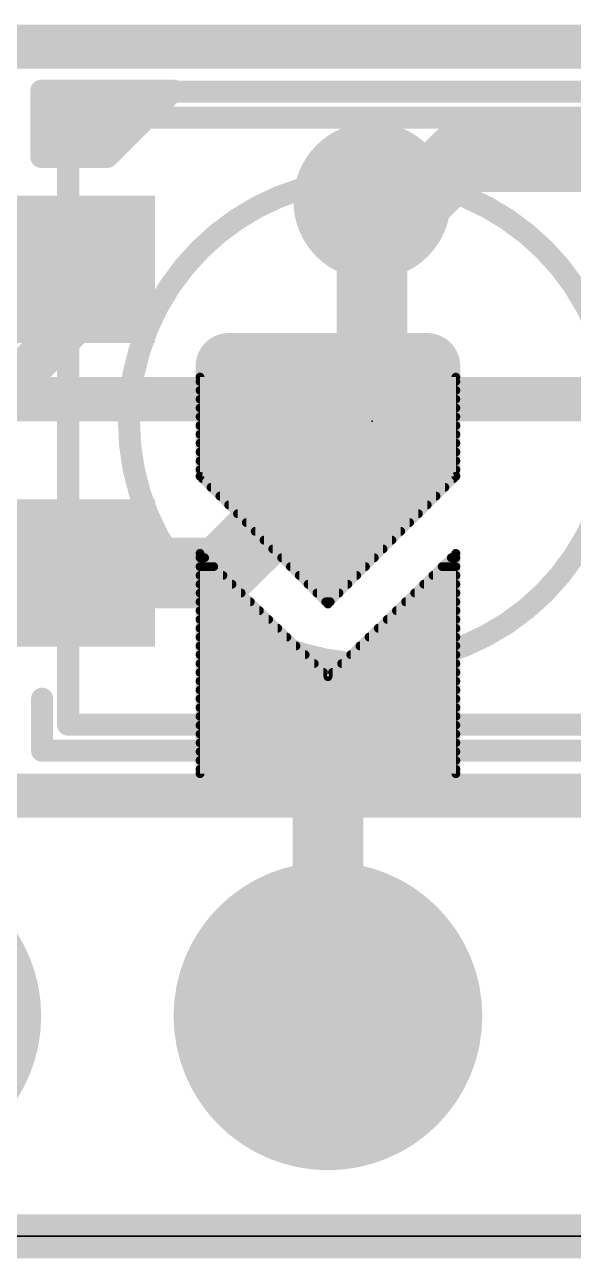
# Model space of a CAD drawing. Extents: x -9.8 to 63.1, y -5.4 to 29.5.
# Drawn here: x 35.08 to 38.24, y -0.13 to 6.98 of the extents above; entities that cross this region are included whole.
import ezdxf

# ---------------------------------------------------------------- set-up
doc = ezdxf.new("R2010")
doc.units = 0
for name, color, linetype in [('1', 12, 'CONTINUOUS'), ('16', 132, 'CONTINUOUS'), ('17', 110, 'CONTINUOUS'), ('18', 110, 'CONTINUOUS'), ('20', 4, 'CONTINUOUS'), ('21', 40, 'CONTINUOUS'), ('23', 53, 'CONTINUOUS'), ('47', 253, 'CONTINUOUS'), ('51', 253, 'CONTINUOUS')]:
    doc.layers.add(name, color=color, linetype=linetype)

# ---------------------------------------------------------------- blocks, each defined once
blk = doc.blocks.new('RECT')
blk.add_solid([(-0.5, -0.5), (0.5, -0.5), (-0.5, 0.5), (0.5, 0.5)])
blk = doc.blocks.new('ROUNDP')
at = {"const_width": 0.5}
blk.add_lwpolyline([(0, -0.25, 1), (0, 0.25, 1), (0, -0.25)], format="xyb", dxfattribs=at)
blk = doc.blocks.new('RECT121920X243840R50')
at = {"const_width": 0.1905}
blk.add_lwpolyline([(0.2858, -0.5715), (0.2858, 0.5715, 0.4142), (0.1905, 0.6668), (-0.1905, 0.6668, 0.4142), (-0.2858, 0.5715), (-0.2858, -0.5715, 0.4142), (-0.1905, -0.6668), (0.1905, -0.6668, 0.4142)], format="xyb", close=True, dxfattribs=at)
blk.add_solid([(-0.2159, -0.5969), (0.2159, -0.5969), (-0.2159, 0.5969), (0.2159, 0.5969)])
blk = doc.blocks.new('ROUNDV')
at = {"const_width": 0.5}
blk.add_lwpolyline([(0, -0.25, 1), (0, 0.25, 1), (0, -0.25)], format="xyb", dxfattribs=at)

msp = doc.modelspace()

# ---------------------------------------------------------------- linework, layer by layer
at = {"layer": '1'}
for points, const_width in [([(7.662, 6.858), (42.249, 6.858)], 0.254), ([(37.084, 4.699), (37.084, 5.969)], 0.4064), ([(35.334, 5.235), (35.334, 5.574)], 0.254), ([(34.008, 3.909), (35.334, 5.235)], 0.254), ([(36.209, 3.824), (37.084, 4.699)], 0.4064), ([(35.334, 3.824), (36.209, 3.824)], 0.4064), ([(7.747, 2.54), (45.339, 2.54)], 0.254), ([(0, 0), (50.8, 0)], 0.254)]:
    msp.add_lwpolyline(points, dxfattribs=dict(at, const_width=const_width))
for points, const_width in [([(37.1856, 5.969, 1), (36.9824, 5.969)], 0.2032), ([(35.3975, 5.574, 1), (35.2705, 5.574)], 0.127), ([(35.3789, 5.1901, 1), (35.2891, 5.2799)], 0.127), ([(35.2705, 5.235, 1), (35.3975, 5.235)], 0.127), ([(37.1558, 4.6272, 1), (37.0122, 4.7708)], 0.2032), ([(36.9824, 4.699, 1), (37.1856, 4.699)], 0.2032), ([(35.334, 3.9256, 1), (35.334, 3.7224)], 0.2032), ([(36.1372, 3.8958, 1), (36.2808, 3.7522)], 0.2032), ([(36.209, 3.7224, 1), (36.209, 3.9256)], 0.2032)]:
    msp.add_lwpolyline(points, format="xyb", dxfattribs=dict(at, const_width=const_width))
at = {"layer": '16'}
for points, const_width in [([(37.592, 6.223), (37.211, 5.842)], 0.4064), ([(40.005, 6.223), (37.592, 6.223)], 0.4064), ([(37.084, 5.969), (37.084, 6.096)], 0.4064), ([(36.0934, 4.953), (36.0934, 4.3815)], 0.0508), ([(37.5666, 4.953), (36.0934, 4.953)], 0.0508), ([(37.5666, 4.3815), (37.5666, 4.953)], 0.0508), ([(36.83, 4.826), (34.29, 4.826)], 0.254), ([(36.0934, 4.9276), (37.5666, 4.9276)], 0.0508), ([(39.37, 4.826), (36.83, 4.826)], 0.254), ([(36.0934, 4.8768), (37.5666, 4.8768)], 0.0508), ([(36.0934, 4.826), (37.5666, 4.826)], 0.0508), ([(36.0934, 4.7752), (37.5666, 4.7752)], 0.0508), ([(36.0934, 4.7244), (37.5666, 4.7244)], 0.0508), ([(36.0934, 4.6736), (37.5666, 4.6736)], 0.0508), ([(36.0934, 4.6228), (37.5666, 4.6228)], 0.0508), ([(36.0934, 4.572), (37.5666, 4.572)], 0.0508), ([(36.0934, 4.5212), (37.5666, 4.5212)], 0.0508), ([(36.0934, 4.4704), (37.5666, 4.4704)], 0.0508), ([(36.0934, 4.4196), (37.5666, 4.4196)], 0.0508), ([(36.0934, 4.3815), (36.83, 3.6449)], 0.0508), ([(36.1061, 4.3688), (37.5539, 4.3688)], 0.0508), ([(36.1569, 4.318), (37.5031, 4.318)], 0.0508), ([(36.83, 3.6449), (37.5666, 4.3815)], 0.0508), ([(36.2077, 4.2672), (37.4523, 4.2672)], 0.0508), ([(36.2585, 4.2164), (37.4015, 4.2164)], 0.0508), ([(36.3093, 4.1656), (37.3507, 4.1656)], 0.0508), ([(36.3601, 4.1148), (37.2999, 4.1148)], 0.0508), ([(36.4109, 4.064), (37.2491, 4.064)], 0.0508), ([(36.4617, 4.0132), (37.1983, 4.0132)], 0.0508), ([(36.5125, 3.9624), (37.1475, 3.9624)], 0.0508), ([(36.0934, 3.937), (36.83, 3.2258)], 0.0508), ([(36.0934, 2.667), (36.0934, 3.937)], 0.0508), ([(36.0934, 3.9116), (36.1197, 3.9116)], 0.0508), ([(36.5633, 3.9116), (37.0967, 3.9116)], 0.0508), ([(36.83, 3.2258), (37.5666, 3.937)], 0.0508), ([(37.5403, 3.9116), (37.5666, 3.9116)], 0.0508), ([(37.5666, 3.937), (37.5666, 2.667)], 0.0508), ([(36.0934, 3.8608), (36.1723, 3.8608)], 0.0508), ([(36.6141, 3.8608), (37.0459, 3.8608)], 0.0508), ([(37.4877, 3.8608), (37.5666, 3.8608)], 0.0508), ([(36.0934, 3.81), (36.2249, 3.81)], 0.0508), ([(36.0934, 3.7592), (36.2776, 3.7592)], 0.0508), ([(36.6649, 3.81), (36.9951, 3.81)], 0.0508), ([(36.7157, 3.7592), (36.9443, 3.7592)], 0.0508), ([(37.3824, 3.7592), (37.5666, 3.7592)], 0.0508), ([(37.4351, 3.81), (37.5666, 3.81)], 0.0508), ([(36.0934, 3.7084), (36.3302, 3.7084)], 0.0508), ([(36.7665, 3.7084), (36.8935, 3.7084)], 0.0508), ([(37.3298, 3.7084), (37.5666, 3.7084)], 0.0508), ([(36.0934, 3.6576), (36.3828, 3.6576)], 0.0508), ([(36.0934, 3.6068), (36.4354, 3.6068)], 0.0508), ([(36.8173, 3.6576), (36.8427, 3.6576)], 0.0508), ([(37.2246, 3.6068), (37.5666, 3.6068)], 0.0508), ([(37.2772, 3.6576), (37.5666, 3.6576)], 0.0508), ([(36.0934, 3.556), (36.488, 3.556)], 0.0508), ([(37.172, 3.556), (37.5666, 3.556)], 0.0508), ([(36.0934, 3.5052), (36.5406, 3.5052)], 0.0508), ([(37.1194, 3.5052), (37.5666, 3.5052)], 0.0508), ([(36.0934, 3.4544), (36.5932, 3.4544)], 0.0508), ([(36.0934, 3.4036), (36.6459, 3.4036)], 0.0508), ([(37.0142, 3.4036), (37.5666, 3.4036)], 0.0508), ([(37.0668, 3.4544), (37.5666, 3.4544)], 0.0508), ([(36.0934, 3.3528), (36.6985, 3.3528)], 0.0508), ([(36.9615, 3.3528), (37.5666, 3.3528)], 0.0508), ([(36.0934, 3.302), (36.7511, 3.302)], 0.0508), ([(36.0934, 3.2512), (36.8037, 3.2512)], 0.0508), ([(36.8563, 3.2512), (37.5666, 3.2512)], 0.0508), ([(36.9089, 3.302), (37.5666, 3.302)], 0.0508), ([(36.0934, 3.2004), (37.5666, 3.2004)], 0.0508), ([(36.0934, 3.1496), (37.5666, 3.1496)], 0.0508), ([(36.0934, 3.0988), (37.5666, 3.0988)], 0.0508), ([(36.0934, 3.048), (37.5666, 3.048)], 0.0508), ([(36.0934, 2.9972), (37.5666, 2.9972)], 0.0508), ([(36.83, 1.27), (36.83, 2.794)], 0.4064), ([(36.0934, 2.9464), (37.5666, 2.9464)], 0.0508), ([(36.0934, 2.8956), (37.5666, 2.8956)], 0.0508), ([(36.0934, 2.8448), (37.5666, 2.8448)], 0.0508), ([(36.0934, 2.794), (37.5666, 2.794)], 0.0508), ([(36.0934, 2.7432), (37.5666, 2.7432)], 0.0508), ([(36.0934, 2.6924), (37.5666, 2.6924)], 0.0508), ([(37.5666, 2.667), (36.0934, 2.667)], 0.0508), ([(0, 0), (50.8, 0)], 0.254)]:
    msp.add_lwpolyline(points, dxfattribs=dict(at, const_width=const_width))
for points, const_width in [([(37.592, 6.3246, 1), (37.592, 6.1214)], 0.2032), ([(37.6638, 6.1512, 1), (37.5202, 6.2948)], 0.2032), ([(37.1856, 6.096, 1), (36.9824, 6.096)], 0.2032), ([(36.9824, 5.969, 1), (37.1856, 5.969)], 0.2032), ([(37.1392, 5.9138, 1), (37.2828, 5.7702)], 0.2032), ([(36.1061, 4.953, 1), (36.0807, 4.953)], 0.0254), ([(36.0934, 4.9657, 1), (36.0934, 4.9403)], 0.0254), ([(37.5793, 4.953, 1), (37.5539, 4.953)], 0.0254), ([(37.5666, 4.9403, 1), (37.5666, 4.9657)], 0.0254), ([(36.0934, 4.9403, 1), (36.0934, 4.9149)], 0.0254), ([(36.83, 4.8895, 1), (36.83, 4.7625)], 0.127), ([(36.83, 4.7625, 1), (36.83, 4.8895)], 0.127), ([(37.5666, 4.9149, 1), (37.5666, 4.9403)], 0.0254), ([(36.0934, 4.8895, 1), (36.0934, 4.8641)], 0.0254), ([(36.0934, 4.8387, 1), (36.0934, 4.8133)], 0.0254), ([(37.5666, 4.8641, 1), (37.5666, 4.8895)], 0.0254), ([(37.5666, 4.8133, 1), (37.5666, 4.8387)], 0.0254), ([(36.0934, 4.7879, 1), (36.0934, 4.7625)], 0.0254), ([(37.5666, 4.7625, 1), (37.5666, 4.7879)], 0.0254), ([(36.0934, 4.7371, 1), (36.0934, 4.7117)], 0.0254), ([(36.0934, 4.6863, 1), (36.0934, 4.6609)], 0.0254), ([(37.5666, 4.7117, 1), (37.5666, 4.7371)], 0.0254), ([(37.5666, 4.6609, 1), (37.5666, 4.6863)], 0.0254), ([(36.0934, 4.6355, 1), (36.0934, 4.6101)], 0.0254), ([(37.5666, 4.6101, 1), (37.5666, 4.6355)], 0.0254), ([(36.0934, 4.5847, 1), (36.0934, 4.5593)], 0.0254), ([(37.5666, 4.5593, 1), (37.5666, 4.5847)], 0.0254), ([(36.0934, 4.5339, 1), (36.0934, 4.5085)], 0.0254), ([(36.0934, 4.4831, 1), (36.0934, 4.4577)], 0.0254), ([(37.5666, 4.5085, 1), (37.5666, 4.5339)], 0.0254), ([(37.5666, 4.4577, 1), (37.5666, 4.4831)], 0.0254), ([(36.0934, 4.4323, 1), (36.0934, 4.4069)], 0.0254), ([(37.5666, 4.4069, 1), (37.5666, 4.4323)], 0.0254), ([(36.1024, 4.3905, 1), (36.0844, 4.3725)], 0.0254), ([(36.0807, 4.3815, 1), (36.1061, 4.3815)], 0.0254), ([(36.1061, 4.3815, 1), (36.1061, 4.3561)], 0.0254), ([(36.1569, 4.3307, 1), (36.1569, 4.3053)], 0.0254), ([(37.5031, 4.3053, 1), (37.5031, 4.3307)], 0.0254), ([(37.5539, 4.3815, 1), (37.5793, 4.3815)], 0.0254), ([(37.5539, 4.3561, 1), (37.5539, 4.3815)], 0.0254), ([(37.5756, 4.3725, 1), (37.5576, 4.3905)], 0.0254), ([(36.2077, 4.2799, 1), (36.2077, 4.2545)], 0.0254), ([(37.4523, 4.2545, 1), (37.4523, 4.2799)], 0.0254), ([(36.2585, 4.2291, 1), (36.2585, 4.2037)], 0.0254), ([(37.4015, 4.2037, 1), (37.4015, 4.2291)], 0.0254), ([(36.3093, 4.1783, 1), (36.3093, 4.1529)], 0.0254), ([(36.3601, 4.1275, 1), (36.3601, 4.1021)], 0.0254), ([(37.2999, 4.1021, 1), (37.2999, 4.1275)], 0.0254), ([(37.3507, 4.1529, 1), (37.3507, 4.1783)], 0.0254), ([(36.4109, 4.0767, 1), (36.4109, 4.0513)], 0.0254), ([(37.2491, 4.0513, 1), (37.2491, 4.0767)], 0.0254), ([(36.4617, 4.0259, 1), (36.4617, 4.0005)], 0.0254), ([(36.5125, 3.9751, 1), (36.5125, 3.9497)], 0.0254), ([(37.1475, 3.9497, 1), (37.1475, 3.9751)], 0.0254), ([(37.1983, 4.0005, 1), (37.1983, 4.0259)], 0.0254), ([(36.1022, 3.9461, 1), (36.0846, 3.9279)], 0.0254), ([(36.1061, 3.937, 1), (36.0807, 3.937)], 0.0254), ([(36.0934, 3.9243, 1), (36.0934, 3.8989)], 0.0254), ([(36.1197, 3.8989, 1), (36.1197, 3.9243)], 0.0254), ([(36.5633, 3.9243, 1), (36.5633, 3.8989)], 0.0254), ([(37.0967, 3.8989, 1), (37.0967, 3.9243)], 0.0254), ([(37.5403, 3.9243, 1), (37.5403, 3.8989)], 0.0254), ([(37.5793, 3.937, 1), (37.5539, 3.937)], 0.0254), ([(37.5754, 3.9279, 1), (37.5578, 3.9461)], 0.0254), ([(37.5666, 3.8989, 1), (37.5666, 3.9243)], 0.0254), ([(36.0934, 3.8735, 1), (36.0934, 3.8481)], 0.0254), ([(36.1723, 3.8481, 1), (36.1723, 3.8735)], 0.0254), ([(36.6141, 3.8735, 1), (36.6141, 3.8481)], 0.0254), ([(37.0459, 3.8481, 1), (37.0459, 3.8735)], 0.0254), ([(37.4877, 3.8735, 1), (37.4877, 3.8481)], 0.0254), ([(37.5666, 3.8481, 1), (37.5666, 3.8735)], 0.0254), ([(36.0934, 3.8227, 1), (36.0934, 3.7973)], 0.0254), ([(36.0934, 3.7719, 1), (36.0934, 3.7465)], 0.0254), ([(36.2249, 3.7973, 1), (36.2249, 3.8227)], 0.0254), ([(36.2776, 3.7465, 1), (36.2776, 3.7719)], 0.0254), ([(36.6649, 3.8227, 1), (36.6649, 3.7973)], 0.0254), ([(36.7157, 3.7719, 1), (36.7157, 3.7465)], 0.0254), ([(36.9443, 3.7465, 1), (36.9443, 3.7719)], 0.0254), ([(36.9951, 3.7973, 1), (36.9951, 3.8227)], 0.0254), ([(37.3824, 3.7719, 1), (37.3824, 3.7465)], 0.0254), ([(37.4351, 3.8227, 1), (37.4351, 3.7973)], 0.0254), ([(37.5666, 3.7973, 1), (37.5666, 3.8227)], 0.0254), ([(37.5666, 3.7465, 1), (37.5666, 3.7719)], 0.0254), ([(36.0934, 3.7211, 1), (36.0934, 3.6957)], 0.0254), ([(36.3302, 3.6957, 1), (36.3302, 3.7211)], 0.0254), ([(36.7665, 3.7211, 1), (36.7665, 3.6957)], 0.0254), ([(36.8935, 3.6957, 1), (36.8935, 3.7211)], 0.0254), ([(37.3298, 3.7211, 1), (37.3298, 3.6957)], 0.0254), ([(37.5666, 3.6957, 1), (37.5666, 3.7211)], 0.0254), ([(36.0934, 3.6703, 1), (36.0934, 3.6449)], 0.0254), ([(36.0934, 3.6195, 1), (36.0934, 3.5941)], 0.0254), ([(36.3828, 3.6449, 1), (36.3828, 3.6703)], 0.0254), ([(36.4354, 3.5941, 1), (36.4354, 3.6195)], 0.0254), ([(36.8173, 3.6703, 1), (36.8173, 3.6449)], 0.0254), ([(36.821, 3.6539, 1), (36.839, 3.6359)], 0.0254), ([(36.821, 3.6359, 1), (36.839, 3.6539)], 0.0254), ([(36.8427, 3.6449, 1), (36.8427, 3.6703)], 0.0254), ([(37.2246, 3.6195, 1), (37.2246, 3.5941)], 0.0254), ([(37.2772, 3.6703, 1), (37.2772, 3.6449)], 0.0254), ([(37.5666, 3.6449, 1), (37.5666, 3.6703)], 0.0254), ([(37.5666, 3.5941, 1), (37.5666, 3.6195)], 0.0254), ([(36.0934, 3.5687, 1), (36.0934, 3.5433)], 0.0254), ([(36.488, 3.5433, 1), (36.488, 3.5687)], 0.0254), ([(37.172, 3.5687, 1), (37.172, 3.5433)], 0.0254), ([(37.5666, 3.5433, 1), (37.5666, 3.5687)], 0.0254), ([(36.0934, 3.5179, 1), (36.0934, 3.4925)], 0.0254), ([(36.5406, 3.4925, 1), (36.5406, 3.5179)], 0.0254), ([(37.1194, 3.5179, 1), (37.1194, 3.4925)], 0.0254), ([(37.5666, 3.4925, 1), (37.5666, 3.5179)], 0.0254), ([(36.0934, 3.4671, 1), (36.0934, 3.4417)], 0.0254), ([(36.0934, 3.4163, 1), (36.0934, 3.3909)], 0.0254), ([(36.5932, 3.4417, 1), (36.5932, 3.4671)], 0.0254), ([(36.6459, 3.3909, 1), (36.6459, 3.4163)], 0.0254), ([(37.0142, 3.4163, 1), (37.0142, 3.3909)], 0.0254), ([(37.0668, 3.4671, 1), (37.0668, 3.4417)], 0.0254), ([(37.5666, 3.4417, 1), (37.5666, 3.4671)], 0.0254), ([(37.5666, 3.3909, 1), (37.5666, 3.4163)], 0.0254), ([(36.0934, 3.3655, 1), (36.0934, 3.3401)], 0.0254), ([(36.6985, 3.3401, 1), (36.6985, 3.3655)], 0.0254), ([(36.9615, 3.3655, 1), (36.9615, 3.3401)], 0.0254), ([(37.5666, 3.3401, 1), (37.5666, 3.3655)], 0.0254), ([(36.0934, 3.3147, 1), (36.0934, 3.2893)], 0.0254), ([(36.0934, 3.2639, 1), (36.0934, 3.2385)], 0.0254), ([(36.7511, 3.2893, 1), (36.7511, 3.3147)], 0.0254), ([(36.8037, 3.2385, 1), (36.8037, 3.2639)], 0.0254), ([(36.8563, 3.2639, 1), (36.8563, 3.2385)], 0.0254), ([(36.9089, 3.3147, 1), (36.9089, 3.2893)], 0.0254), ([(37.5666, 3.2893, 1), (37.5666, 3.3147)], 0.0254), ([(37.5666, 3.2385, 1), (37.5666, 3.2639)], 0.0254), ([(36.0934, 3.2131, 1), (36.0934, 3.1877)], 0.0254), ([(36.8212, 3.2349, 1), (36.8388, 3.2167)], 0.0254), ([(36.8212, 3.2167, 1), (36.8388, 3.2349)], 0.0254), ([(37.5666, 3.1877, 1), (37.5666, 3.2131)], 0.0254), ([(36.0934, 3.1623, 1), (36.0934, 3.1369)], 0.0254), ([(37.5666, 3.1369, 1), (37.5666, 3.1623)], 0.0254), ([(36.0934, 3.1115, 1), (36.0934, 3.0861)], 0.0254), ([(36.0934, 3.0607, 1), (36.0934, 3.0353)], 0.0254), ([(37.5666, 3.0861, 1), (37.5666, 3.1115)], 0.0254), ([(37.5666, 3.0353, 1), (37.5666, 3.0607)], 0.0254), ([(36.0934, 3.0099, 1), (36.0934, 2.9845)], 0.0254), ([(36.9316, 2.794, 1), (36.7284, 2.794)], 0.2032), ([(37.5666, 2.9845, 1), (37.5666, 3.0099)], 0.0254), ([(36.0934, 2.9591, 1), (36.0934, 2.9337)], 0.0254), ([(36.0934, 2.9083, 1), (36.0934, 2.8829)], 0.0254), ([(37.5666, 2.9337, 1), (37.5666, 2.9591)], 0.0254), ([(37.5666, 2.8829, 1), (37.5666, 2.9083)], 0.0254), ([(36.0934, 2.8575, 1), (36.0934, 2.8321)], 0.0254), ([(37.5666, 2.8321, 1), (37.5666, 2.8575)], 0.0254), ([(36.0934, 2.8067, 1), (36.0934, 2.7813)], 0.0254), ([(37.5666, 2.7813, 1), (37.5666, 2.8067)], 0.0254), ([(36.0934, 2.7559, 1), (36.0934, 2.7305)], 0.0254), ([(36.0934, 2.7051, 1), (36.0934, 2.6797)], 0.0254), ([(37.5666, 2.7305, 1), (37.5666, 2.7559)], 0.0254), ([(37.5666, 2.6797, 1), (37.5666, 2.7051)], 0.0254), ([(36.0934, 2.6797, 1), (36.0934, 2.6543)], 0.0254), ([(36.0807, 2.667, 1), (36.1061, 2.667)], 0.0254), ([(37.5539, 2.667, 1), (37.5793, 2.667)], 0.0254), ([(37.5666, 2.6543, 1), (37.5666, 2.6797)], 0.0254), ([(36.7284, 1.27, 1), (36.9316, 1.27)], 0.2032)]:
    msp.add_lwpolyline(points, format="xyb", dxfattribs=dict(at, const_width=const_width))
at = {"layer": '20'}
for p, q in [((48.26, 0), (2.54, 0)), ((2.54, 0), (48.26, 0))]:
    msp.add_line(p, q, dxfattribs=at)
at = {"layer": '21', "const_width": 0.0635}
for points in [[(35.2108, 6.604, 1), (35.1472, 6.604)], [(35.179, 6.6357, 1), (35.179, 6.5723)], [(35.2158, 6.599, 1), (35.1523, 6.599)], [(35.184, 6.6307, 1), (35.184, 6.5673)], [(35.9635, 6.5815, 1), (35.9185, 6.6265)], [(35.941, 6.5723, 1), (35.941, 6.6357)], [(35.179, 6.5088, 1), (35.179, 6.4453)], [(35.814, 6.4453, 1), (35.814, 6.5088)], [(35.179, 6.3818, 1), (35.179, 6.3183)], [(35.687, 6.3183, 1), (35.687, 6.3818)], [(35.1523, 6.299, 1), (35.2158, 6.299)], [(35.179, 6.2547, 1), (35.179, 6.1913)], [(35.179, 6.2547, 1), (35.179, 6.1913)], [(35.5375, 6.2455, 1), (35.5825, 6.2005)], [(35.56, 6.1913, 1), (35.56, 6.2547)], [(35.56, 6.1913, 1), (35.56, 6.2547)], [(35.1472, 6.223, 1), (35.2108, 6.223)], [(35.2158, 3.099, 1), (35.1523, 3.099)], [(35.184, 2.8308, 1), (35.184, 2.7672)], [(35.1523, 2.799, 1), (35.2158, 2.799)]]:
    msp.add_lwpolyline(points, format="xyb", dxfattribs=at)
at = {"layer": '21', "const_width": 0.127}
for points in [[(35.179, 6.604), (35.179, 6.223)], [(35.941, 6.604), (35.179, 6.604)], [(35.184, 6.299), (35.184, 6.599)], [(35.184, 6.599), (38.984, 6.599)], [(35.56, 6.223), (35.941, 6.604)], [(35.179, 6.477), (35.814, 6.477)], [(35.179, 6.35), (35.687, 6.35)], [(35.179, 6.223), (35.56, 6.223)], [(35.179, 6.223), (35.56, 6.223)], [(35.184, 3.099), (35.184, 2.799)], [(35.184, 2.799), (38.984, 2.799)]]:
    msp.add_lwpolyline(points, dxfattribs=at)
at = {"layer": '23'}
msp.add_point((37.084, 4.699), dxfattribs=at)
at = {"layer": '47', "const_width": 0.13}
msp.add_lwpolyline([(20.955, 0), (63.037, 0)], dxfattribs=at)
at = {"layer": '51'}
for points, const_width in [([(35.334, 6.4808, 1), (35.334, 6.4173)], 0.0635), ([(35.3658, 6.449, 1), (35.3023, 6.449)], 0.0635), ([(37.084, 3.299, 1), (37.084, 6.099, 1), (37.084, 3.299)], 0.127), ([(35.334, 2.9808, 1), (35.334, 2.9173)], 0.0635), ([(35.3023, 2.949, 1), (35.3658, 2.949)], 0.0635)]:
    msp.add_lwpolyline(points, format="xyb", dxfattribs=dict(at, const_width=const_width))
at = {"layer": '51', "const_width": 0.127}
for points in [[(35.334, 6.449), (38.834, 6.449)], [(35.334, 2.949), (35.334, 6.449)], [(38.834, 2.949), (35.334, 2.949)]]:
    msp.add_lwpolyline(points, dxfattribs=at)

# ---------------------------------------------------------------- block references
at = {"layer": '1', "xscale": 0.85, "rotation": 90}
for p in [(35.334, 5.574), (35.334, 3.824)]:
    msp.add_blockref('RECT', p, dxfattribs=at)
at = {"layer": '16', "rotation": 270}
for p in [(36.83, 4.826), (36.83, 2.794)]:
    msp.add_blockref('RECT121920X243840R50', p, dxfattribs=at)
at = {"layer": '17', "xscale": 1.778, "yscale": 1.778}
for p in [(34.29, 1.27), (34.29, 1.27), (36.83, 1.27), (36.83, 1.27)]:
    msp.add_blockref('ROUNDP', p, dxfattribs=at)
at = {"layer": '18', "xscale": 0.9064, "yscale": 0.9064}
msp.add_blockref('ROUNDV', (37.084, 5.969), dxfattribs=at)
msp.add_blockref('ROUNDV', (37.084, 5.969), dxfattribs=at)

doc.saveas('drawing.dxf')
